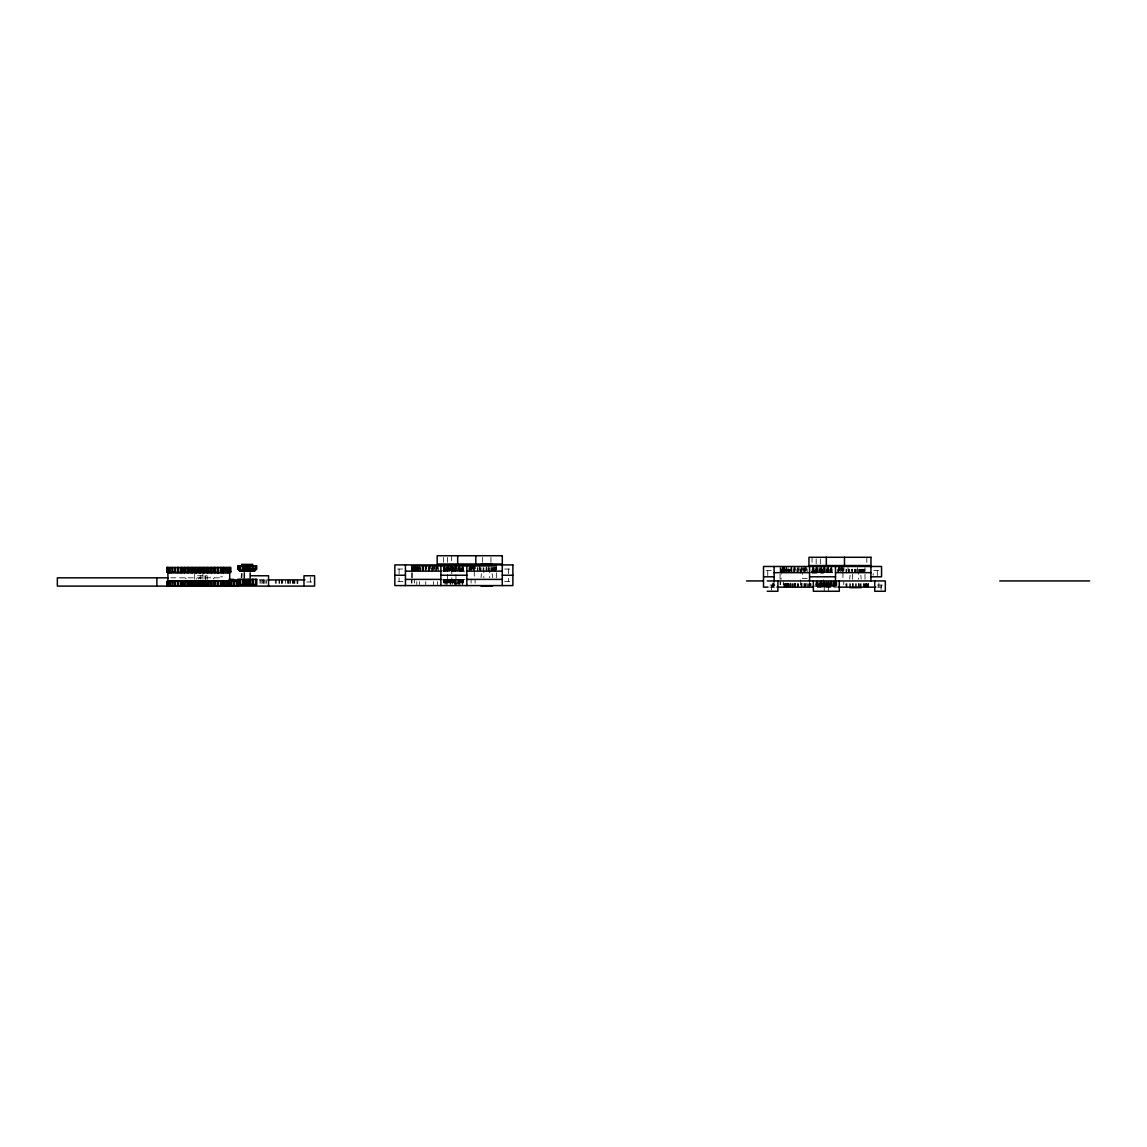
<?xml version="1.0" encoding="UTF-8"?>
<svg xmlns="http://www.w3.org/2000/svg" width="1147" height="1147" viewBox="0 0 1147 1147"><rect width="100%" height="100%" fill="white"/><g stroke="black" fill="none" stroke-linecap="round" stroke-linejoin="round"><path stroke-width="0.75" stroke-dasharray="5 3.75" d="M455.345 584.554L455.33 579.393L455.345 580.181L453.538 579.393L454.441 580.181L454.441 584.554M459.015 571.12L459.015 565.958L458.943 571.12L458.671 570.346M827.69 572.668L827.69 567.507L827.604 572.668L827.345 571.894M459.101 571.12L459.187 570.331M827.776 572.668L827.862 571.88M492.192 573.686L492.493 577.558M860.867 575.235L861.168 579.106M451.402 582.834L451.388 579.393L451.287 584.554M451.416 579.393L450.255 580.181L449.552 579.393M462.27 570.346L462.427 571.12L462.327 567.679M831.102 572.668L830.944 571.894M462.743 570.331L462.513 571.12L462.7 565.958M831.174 572.668L831.417 571.88M481.066 577.558L481.367 573.686M849.741 579.106L850.042 575.235M447.101 584.554L447.473 579.393M442.842 580.181L443.344 579.393L443.445 582.834M446.04 570.331L445.466 571.12L446.14 565.958L446.613 570.346M198.445 578.977L199.549 577.83M213.184 578.977L214.288 577.83M449.552 571.12L450.255 570.331L451.517 571.12L451.388 567.679M818.227 572.668L819.488 571.894M449.653 571.12L450.355 565.958M818.313 572.668L819.03 571.88M458.255 570.331L457.338 571.12L458.757 570.346M827.431 571.894L825.998 572.668L827.016 571.88M829.553 572.668L830.643 571.88L830.643 567.507M461.883 580.181L460.893 579.393L462.743 580.181L462.513 579.393M458.757 580.167L457.338 579.393L459.187 580.181L459.101 579.393M819.402 571.894L820.177 572.668L820.062 569.227M823.56 571.894L822.299 572.668L823.016 571.88L824.091 572.668L823.919 571.88M446.513 570.346L447.473 571.12M446.14 584.554L445.552 579.393L446.613 580.167M816.134 572.668L815.761 571.88L814.126 572.668L814.714 567.507L814.972 572.668M397.565 569.055L402.97 569.055M450.269 569.055L457.467 569.055M504.694 569.055L510.171 569.055M766.225 570.604L771.415 570.604M818.929 570.604L826.141 570.604M878.846 570.604L873.168 570.604L873.168 575.249M442.871 571.12L464.893 571.12M810.083 572.668L833.568 572.668M812.047 573.185L823.417 573.185L823.417 568.926M220.654 576.798L222.475 576.798M170.774 577.83L222.002 577.83M807.244 578.346L802.427 578.346L802.427 573.185M442.871 579.393L464.893 579.393M259.236 579.909L267.122 579.909M402.97 581.457L397.565 581.457L397.55 584.21M450.269 581.457L457.467 581.457L457.481 584.21M504.694 581.457L510.171 581.457L510.186 584.21M306.751 581.973L311.884 581.973M770.01 585.07L775.687 585.07M822.7 585.07L829.912 585.07M877.426 585.07L882.617 585.07M812.721 586.103L837.597 586.103M769.838 587.135L775.429 587.135M839.676 587.135L815.718 587.135L815.89 583.694M877.57 587.135L881.556 587.135L881.556 583.694M462.356 570.346L460.893 571.12L461.969 570.331L461.969 565.958M199.822 577.83L200.94 578.977M185.083 577.83L186.201 578.977M449.653 579.393L450.355 584.554M811.402 571.88L811.918 572.668M442.842 570.331L443.344 571.12L443.445 567.679M462.657 580.181L462.427 579.393L462.327 582.834M820.091 572.668L819.962 567.507M451.416 571.12L451.201 565.958M458.943 582.834L458.943 579.393L459.101 580.181M455.488 565.958L455.416 571.12L455.259 565.958M455.416 571.12L455.345 570.331L453.538 571.12L454.441 570.331L454.441 565.958M881.082 585.07L881.082 589.716M878.86 583.006L878.86 587.135M877.312 570.604L877.312 576.798M868.609 583.694L868.609 587.135M868.508 583.694L868.508 587.135M867.835 583.694L867.835 587.135M867.032 583.694L867.032 587.135M866.817 557.284L866.817 563.062M866.673 583.694L866.745 587.135M866.329 583.694L866.329 587.135M865.627 583.694L865.627 587.135M865.239 583.694L865.239 587.135M864.996 567.507L864.996 570.948M865.01 574.317L865.01 579.278M864.738 569.227L864.838 572.668M864.25 569.227L864.25 572.668M864.451 583.694L864.451 587.135M864.064 569.227L864.064 572.668M863.834 583.694L863.834 587.135M863.361 583.694L863.361 587.135M863.261 569.227L863.261 572.668M862.96 569.227L862.96 572.668M862.558 569.227L862.558 572.668M861.856 569.227L861.856 572.668M861.555 569.227L861.469 572.668M861.11 583.694L861.11 587.135M860.68 569.227L860.68 572.668M860.494 583.694L860.508 587.135M860.064 569.227L860.064 572.668M859.59 569.227L859.59 572.668M859.146 583.694L859.146 587.135M858.831 583.694L858.831 587.135M858.515 583.694L858.515 587.135M858.372 569.27L858.372 579.292M857.483 567.507L857.339 572.668M856.723 569.227L856.723 572.668M856.293 583.694L856.307 587.135M855.605 583.694L855.562 587.135M855.375 569.227L855.375 572.668M855.06 569.227L855.06 572.668M854.744 569.227L854.744 572.668M853.44 583.694L853.454 587.135M852.522 579.292L852.536 569.227L852.508 572.668M852.637 583.694L852.637 587.135M852.407 583.694L852.407 587.135M850.328 583.694L850.343 587.135M849.669 569.227L849.683 572.668M849.755 583.694L849.755 587.135M848.852 569.227L848.852 572.668M848.622 569.227L848.622 572.668M848.006 567.507L848.006 570.948M846.973 583.694L846.973 587.135M846.558 569.227L846.572 572.668M845.984 569.227L845.984 572.668M843.977 567.507L843.977 570.417M843.762 581.73L843.762 584.64M843.203 569.227L843.203 572.668M842.988 567.507L842.959 570.417M842.73 567.507L842.73 570.417M842.93 572.668L842.93 579.278M842.256 569.227L842.342 572.668M841.826 567.507L841.826 570.948M841.611 567.507L841.611 570.417M841.439 567.507L841.339 570.948M841.281 567.507L841.281 570.417M840.292 567.507L840.264 572.668M839.79 567.507L839.79 570.417M839.303 567.507L839.303 570.417M838.987 567.507L838.987 570.948M838.686 569.227L838.686 572.668M838.443 567.507L838.5 572.668M837.597 569.227L837.597 572.668M836.78 581.73L836.837 586.103M836.335 580.941L836.335 586.103M835.919 580.941L835.833 587.135M835.503 580.941L835.503 587.135M834.629 583.192L834.772 587.135M834.514 580.941L834.557 586.103M834.17 580.941L834.17 587.135M833.926 583.192L833.926 586.103L833.797 580.941M833.568 580.941L833.568 586.103M833.195 583.694L833.195 587.135M832.048 569.227L832.062 572.668M832.048 580.941L832.048 586.103M831.79 567.507L831.733 572.668M831.79 580.941L831.876 587.135M831.331 567.507L831.374 572.668M831.374 580.941L831.417 586.103M830.872 567.507L830.944 572.668M830.987 580.941L830.786 587.135M830.557 581.73L830.643 586.103M830.385 569.227L830.385 572.668M830.385 580.941L830.385 586.103M829.969 583.694L829.969 587.135M829.424 569.227L829.424 572.668M829.424 580.941L829.424 586.103M828.994 583.694L828.994 587.135M828.636 567.507L828.636 572.668M828.55 567.507L828.55 572.668M828.55 580.941L828.55 586.103M828.378 591.264L828.163 580.941L828.077 586.103M827.862 587.135L827.69 580.941L827.604 586.103M827.016 567.507L827.016 572.668M827.016 583.192L827.016 586.103M826.915 568.955L826.915 571.88M826.915 581.73L826.772 587.135M826.313 583.694L826.313 587.135M826.198 569.227L826.198 572.668M826.198 580.941L826.155 587.135M825.74 583.694L825.74 587.135M825.166 567.507L825.223 572.668M825.223 580.941L825.08 586.103M824.664 567.507L824.607 576.798M824.765 583.694L824.765 587.135M824.148 567.507L824.091 572.668L823.919 567.507M824.249 591.264L824.091 580.941L824.019 586.103M823.833 583.694L823.833 587.135M823.417 579.909L823.417 586.103M823.116 567.507L822.987 572.668M822.987 580.941L823.116 586.103M822.743 583.694L822.757 587.135M822.542 569.227L822.542 572.668M821.969 569.227L821.969 572.668M821.969 580.941L821.969 586.103M821.467 567.507L821.467 572.668M821.467 580.941L821.51 587.135M821.381 567.507L821.381 572.668M821.381 580.941L821.381 586.103M820.98 569.227L820.98 572.668L820.851 567.507M820.98 580.941L820.98 586.103M820.851 580.941L820.851 586.103M820.549 583.694L820.549 587.135M820.32 558.933L820.32 563.894M820.32 567.507L820.463 576.798M820.32 580.941L820.32 586.103M820.062 580.941L820.062 586.103M819.861 583.192L819.833 587.135M818.929 567.507L818.972 572.668M818.972 580.941L818.915 587.135M818.757 583.694L818.757 587.135M817.739 569.227L817.739 572.668M817.739 580.941L817.739 586.103M817.61 567.507L817.524 572.668M817.524 580.941L817.524 586.103M817.338 583.694L817.338 587.135M816.965 567.507L817.051 572.668M816.965 580.941L817.051 586.103M816.764 569.227L816.764 572.668M816.764 580.941L816.764 586.103M816.506 567.507L816.506 572.668M816.406 567.507L816.406 572.668M816.406 580.941L816.377 587.135M816.177 558.933L816.177 563.894M816.062 569.227L816.062 572.668L815.66 567.507M816.062 580.941L816.062 586.103M815.761 567.507L815.761 571.88M813.639 567.507L813.639 572.668L813.553 567.507M812.994 567.507L813.08 572.668M812.434 567.507L812.606 572.668M812.047 557.284L812.047 563.894M812.119 569.227L812.119 572.668L811.503 567.507M811.044 583.694L811.044 587.135M810.542 583.192L810.542 586.103M809.567 580.941L809.567 585.587M809.295 583.694L809.295 587.135M808.406 583.694L808.406 587.135M807.388 583.694L807.388 587.135M807.158 568.955L807.158 571.88M806.298 567.507L806.298 570.417M806.198 583.192L806.198 586.103M805.71 567.507L805.71 570.948M805.509 583.694L805.509 587.135M805.165 567.507L805.065 572.668M804.85 583.694L804.85 587.135M804.52 567.507L804.621 572.668M804.649 583.694L804.649 587.135M803.932 583.694L803.932 587.135M803.617 569.227L803.617 572.668M801.868 567.507L801.868 570.948M802.068 583.192L801.925 587.135M801.782 569.227L801.724 572.668M801.552 583.694L801.552 587.135M801.251 567.507L801.251 570.948M801.079 569.227L801.079 572.668M801.122 583.694L801.122 587.135M800.678 568.926L800.678 573.185M800.678 579.909L800.706 587.135M800.147 569.227L800.147 572.668M799.086 567.507L799.086 570.417M798.584 583.694L798.584 587.135M798.212 567.507L798.154 572.668M797.853 583.694L797.853 587.135M797.638 567.507L797.782 572.668M797.724 583.694L797.724 587.135M797.351 569.227L797.351 572.668M796.921 569.227L796.921 572.668M795.717 583.694L795.717 587.135M795.516 583.694L795.516 587.135M795.215 567.507L795.215 570.417M795 583.694L795.014 587.135M794.799 567.507L794.814 572.668M794.857 583.694L794.857 587.135M794.498 567.507L794.498 570.417M794.283 567.507L794.283 570.948M794.412 583.192L794.412 586.103M794.068 569.227L794.068 572.668M793.824 567.507L793.939 572.668M793.237 583.694L793.237 587.135M792.763 583.694L792.763 587.135M792.161 583.694L792.161 587.135M791.831 567.507L791.932 572.668M791.631 567.507L791.745 572.668M791.229 569.227L791.244 572.668M791.086 568.955L791.072 572.668M791.1 583.694L791.1 587.135M790.828 567.507L790.828 570.948M790.584 583.694L790.555 587.135M790.34 583.694L790.34 587.135M789.824 583.694L789.824 587.135M789.466 569.227L789.466 572.668M788.978 569.227L788.978 572.668L788.907 567.507M788.878 583.694L788.864 587.135M788.39 569.227L788.39 572.668M788.261 583.694L788.261 587.135M788.061 567.507L788.061 570.417M788.061 583.192L788.061 586.103M787.846 583.694L787.846 587.135M787.559 583.694L787.559 587.135M787.315 569.227L787.315 572.668M786.813 583.694L786.828 587.135M786.641 567.507L786.785 572.668M786.584 583.694L786.613 587.135M786.355 567.507L786.555 572.668M786.312 567.507L786.312 570.948M786.24 583.694L786.24 587.135M786.068 567.507L786.053 572.668M786.053 583.694L785.91 587.135M785.466 583.192L785.466 586.103M785.279 583.694L785.279 587.135M785.093 569.227L785.107 572.668M785.035 583.694L785.035 587.135M784.777 567.507L784.777 570.948M784.519 567.507L784.491 572.668M784.304 567.507L784.304 570.948M784.39 583.694L784.247 587.135M784.061 569.227L784.061 572.668M783.774 569.227L783.774 572.668M783.931 583.694L783.874 587.135M783.301 567.507L783.387 570.948M783.301 581.73L783.301 584.64M783.215 567.507L783.057 572.668M782.799 569.227L782.842 572.668M782.426 567.507L782.469 572.668M782.154 567.507L782.125 572.668M781.508 569.227L781.508 572.668M781.265 569.227L781.15 579.278M780.835 567.507L780.835 570.417M780.62 569.227L780.62 572.668M780.648 581.73L780.648 584.64M780.476 569.227L780.476 572.668M780.146 567.507L780.146 572.668L780.103 569.227M780.146 581.73L780.146 584.64M780.06 574.317L780.06 580.941M774.125 580.941L774.125 587.135M773.451 583.006L773.451 587.135M772.519 583.006L772.519 587.135M771.544 585.07L771.544 591.264M767.759 570.604L767.759 576.798M508.637 569.055L508.637 573.701M508.637 578.346L508.637 581.457M496.336 565.958L496.336 569.399M496.336 572.769L496.336 577.73M496.164 567.679L496.063 571.12M495.59 567.679L495.59 571.12M495.389 567.679L495.389 571.12M494.586 567.679L494.586 571.12M494.242 567.679L494.3 571.12M493.884 567.679L493.884 571.12M493.181 567.679L493.181 571.12M492.006 567.679L492.006 571.12M491.389 567.679L491.389 571.12M490.93 557.385L490.93 563.994M490.916 567.679L490.916 571.12M489.697 567.722L489.697 577.744M488.823 565.958L488.679 571.12M488.063 567.679L488.048 571.12M486.715 567.679L486.715 571.12M486.385 567.679L486.385 571.12M486.084 567.679L486.084 571.12M483.862 567.679L483.862 577.744M483.116 567.679L483.159 571.12M482.658 557.385L482.658 563.994M481.009 567.679L480.994 571.12M480.192 567.679L480.192 571.12M479.962 567.679L479.962 571.12M479.331 565.958L479.331 569.399M477.898 567.679L477.883 571.12M477.31 567.679L477.31 571.12M475.317 565.958L475.317 568.869M475.102 580.181L475.102 583.092M474.528 567.679L474.528 571.12M474.313 565.958L474.285 568.869M474.27 571.12L474.27 577.73M474.069 565.958L474.069 568.869M473.596 567.679L473.668 571.12M473.166 565.958L473.166 569.399M472.951 565.958L472.951 568.869M472.664 565.958L472.779 569.399M471.618 565.958L471.618 569.399M471.431 565.958L471.589 571.12M471.116 565.958L471.116 568.869M471.073 580.181L471.073 583.092M470.628 565.958L470.628 568.869M470.313 565.958L470.313 569.399M470.026 567.679L470.026 571.12M469.768 565.958L469.84 571.12M468.922 567.679L468.922 571.12M463.388 567.679L463.388 571.12M463.388 579.393L463.388 582.834M463.13 565.958L463.058 571.12M463.13 579.393L463.058 582.834M462.7 579.393L462.743 584.554M462.198 565.958L462.27 571.12M462.198 579.393L462.27 584.554M461.969 580.181L461.883 583.092M461.725 567.679L461.725 571.12M461.725 579.393L461.725 582.834M460.75 567.679L460.75 571.12M460.75 579.393L460.75 582.834M459.961 584.554L459.961 579.393L459.89 582.834M459.488 565.958L459.431 571.12M459.488 579.393L459.431 582.834M459.417 565.958L459.431 571.12M459.431 579.393L459.417 582.834M459.015 579.393L459.187 584.554M458.341 565.958L458.356 571.12M458.356 579.393L458.341 584.554M457.524 567.679L457.524 571.12M457.524 579.393L457.524 582.834M456.492 565.958L456.549 571.12M456.549 579.393L456.492 584.554M455.904 565.958L455.99 584.554M455.416 579.393L455.488 582.834M454.355 565.958L454.327 571.12M454.327 579.393L454.355 583.092M453.868 567.679L453.868 571.12M453.868 579.393L453.868 582.834M453.294 567.679L453.294 571.12M453.294 579.393L453.294 582.834M452.807 565.958L452.807 571.12M452.807 579.393L452.807 582.834M452.721 565.958L452.721 571.12M452.721 579.393L452.721 582.834M452.262 567.679L452.319 571.12M452.319 579.393L452.262 584.554M452.176 565.958L452.176 571.12M452.176 579.393L452.176 582.834M451.803 569.055L451.803 581.457M451.646 555.736L451.646 562.345M451.646 565.958L451.732 571.12M451.732 579.393L451.646 582.834M450.255 565.958L450.312 571.12M450.312 579.393L450.255 584.21M448.936 565.958L449.079 571.12M449.079 579.393L448.936 582.834M448.85 567.679L448.85 571.12M448.85 579.393L448.85 582.834M448.391 565.958L448.291 571.12M448.391 579.393L448.291 582.834M448.104 567.679L448.104 571.12M448.104 579.393L448.104 582.834M447.832 565.958L447.746 571.12M447.746 579.393L447.832 582.834M447.516 557.385L447.516 562.345M447.516 565.958L447.516 572.711M447.516 574.403L447.516 582.862M447.387 567.679L447.387 571.12L447 565.958M447.387 582.834L447.387 579.393L447 583.092M447.101 565.958L447.101 570.331M446.312 567.679L446.312 571.12M446.312 579.393L446.312 582.834M446.04 580.181L446.04 583.092M444.878 565.958L444.893 571.12M444.979 579.393L444.979 584.554M444.419 565.958L444.419 571.12M444.419 579.393L444.419 582.834M444.319 565.958L444.319 571.12M444.319 579.393L444.319 582.834M443.946 567.679L443.946 571.12M443.946 579.393L443.946 582.834L443.76 579.393M443.86 565.958L443.76 571.12M443.373 557.385L443.373 562.345M438.484 567.407L438.598 571.12M437.638 565.958L437.638 568.869M437.537 581.629L437.537 584.554M437.036 565.958L437.036 569.399M436.849 567.679L436.849 571.12M436.491 565.958L436.405 571.12M435.86 565.958L435.96 571.12M434.942 567.679L434.942 571.12M434.412 565.958L434.412 568.869M434.326 565.958L434.326 568.869M433.408 581.629L433.408 584.554M433.193 565.958L433.193 569.399M433.107 567.679L433.064 571.12M432.591 565.958L432.591 569.399M432.204 567.679L432.405 571.12M431.487 567.679L431.487 571.12M430.412 565.958L430.412 568.869M429.537 565.958L429.48 571.12M429.107 567.679L429.107 571.12M428.978 565.958L428.978 569.399M428.677 567.679L428.677 571.12M428.261 567.679L428.261 571.12M426.555 565.958L426.555 568.869M426.139 565.958L426.139 571.12M425.824 565.958L425.824 568.869M425.738 581.629L425.738 584.554M425.609 565.958L425.609 569.399M425.408 567.679L425.279 571.12M425.236 565.958L425.164 569.399M423.157 565.958L423.272 571.12M422.971 565.958L423.071 571.12M422.426 567.407L422.555 571.12M422.168 565.958L422.168 569.399M420.791 567.679L420.791 571.12M420.318 567.679L420.318 571.12L420.232 565.958M419.73 567.679L419.73 571.12M419.401 565.958L419.401 568.869M419.401 581.629L419.401 584.554M418.655 567.679L418.655 571.12M418.139 567.679L418.125 571.12M417.967 565.958L417.895 571.12M417.68 565.958L417.637 569.399M417.393 565.958L417.379 571.12M416.805 581.629L416.805 584.554M416.433 567.679L416.418 571.12M416.103 565.958L416.103 569.399M415.845 565.958L415.816 571.12M415.63 565.958L415.63 569.399M415.4 567.679L415.4 571.12M415.114 567.679L415.114 571.12M414.712 565.958L414.54 569.399M414.626 580.181L414.626 583.092M414.397 565.958L414.382 571.12M414.139 567.679L414.167 571.12M413.795 567.679L413.795 571.12M413.752 565.958L413.608 571.12M413.493 565.958L413.465 571.12M412.834 567.679L412.834 571.12M412.59 567.679L412.59 571.12M412.49 572.769L412.49 577.73M412.189 565.958L412.16 568.869M411.959 567.679L411.959 571.12M411.974 580.181L411.974 583.092M411.802 567.679L411.802 571.12M411.472 565.958L411.486 571.12M411.472 580.181L411.472 583.092M411.4 572.769L411.4 579.393M399.099 569.055L399.099 581.457M310.335 577.314L310.335 581.973M297.876 579.909L297.876 583.35M297.288 579.909L297.288 583.35M297.087 579.909L297.087 583.35M294.894 579.909L294.894 583.35M294.507 579.909L294.507 583.35M293.718 579.909L293.718 583.35M293.102 579.909L293.102 583.35M292.628 579.909L292.628 583.35M290.377 579.909L290.377 583.35M289.761 579.909L289.761 583.35M288.413 579.909L288.413 583.35M288.098 579.909L288.098 583.35M287.782 579.909L287.782 583.35M285.546 579.909L285.574 583.35M282.707 579.909L282.707 583.35M281.89 579.909L281.89 583.35M281.66 579.909L281.66 583.35M279.596 579.909L279.61 583.35M279.022 579.909L279.022 583.35M276.241 579.909L276.241 583.35M275.38 579.909L275.294 583.35M266.606 579.909L266.606 583.35M265.086 579.909L265.1 583.35M264.025 579.909L264.025 583.35M263.423 579.909L263.423 583.35M262.462 579.909L262.462 583.35M261.129 579.909L261.143 583.35M260.054 579.909L260.054 583.35M207.148 579.909L207.148 575.765L196.553 575.765L196.553 579.206M205.442 575.765L205.442 579.909M204.94 575.765L204.94 578.862M202.947 574.26L202.947 579.335M200.797 575.765L200.797 578.862M194.675 574.26L194.675 579.335M851.834 572.668L851.834 569.227L851.777 572.668M846.113 587.135L846.113 583.694L846.042 587.135M828.163 572.668L828.163 567.507L828.091 572.668M803.086 570.417L803.086 567.507L802.986 570.417M492.88 571.12L492.88 567.679L492.809 571.12M459.961 571.12L459.961 565.958L459.89 571.12"/><path stroke-width="1.5" d="M210.776 586.103L210.847 580.941M214.618 567.507L214.532 572.668L214.446 567.507M188.925 567.507L188.782 572.668L188.624 567.507M181.412 580.941L181.255 581.73L183.033 580.941M244.196 565.958L243.608 571.12L243.479 568.898L245.687 571.12L245.687 565.958M252.971 568.898L252.369 571.12L252.971 565.958M206.718 586.103L206.947 580.941M217.944 572.668L218.174 571.88L216.396 572.668M244.196 568.898L243.522 571.12L243.479 565.958M247.236 571.12L247.996 565.958M192.768 572.668L193.069 567.507M177.857 586.103L178.158 580.941L178.057 586.103M241.515 577.558L241.816 573.686M202.532 586.103L202.89 580.941M255.494 565.958L254.304 571.12L255.867 568.898L255.867 565.958M196.854 572.668L197.298 567.507M174.831 586.103L175.276 580.941M198.259 586.103L198.775 580.941M223.679 572.668L224.195 567.507M250.849 571.12L252.326 568.898L250.462 571.12L250.462 565.958M200.983 572.668L201.571 567.507M172.222 586.103L172.81 580.941M194.015 586.103L194.66 580.941M225.902 572.668L226.547 567.507M205.084 572.668L205.786 567.507M170.1 586.103L170.817 580.941M253.487 571.12L255.867 568.898M189.843 586.103L190.617 580.941M227.636 572.668L228.411 567.507M255.494 568.898L253.229 571.12L253.229 565.958M209.055 572.668L210.776 571.88L210.847 572.668M168.494 586.103L169.312 580.941M184.968 586.103L184.968 580.941L185.843 581.73L186.717 580.941M228.368 572.668L229.744 571.88L229.744 567.507M212.855 572.668L214.618 571.88M168.724 580.941L167.405 581.73L167.405 586.103M166.903 586.103L166.903 581.73L167.921 580.941L237.601 580.941L237.601 586.103M166.975 586.103L166.96 581.73L168.036 580.941L166.946 581.715L167.906 580.941L167.921 572.668L166.903 571.88L166.903 567.507L230.748 567.507L230.518 571.88L229.558 572.668L230.533 571.88L230.389 567.507M177.857 581.73L179.62 580.941M219.622 572.668L221.385 571.88L220.998 572.668L220.998 567.507M174.831 581.73L176.566 580.941M172.222 581.73L173.9 580.941M222.475 572.668L224.195 571.88M168.494 581.73L169.942 580.941M224.927 572.668L226.547 571.88M170.1 581.73L171.677 580.941M226.891 572.668L228.411 571.88M229.701 580.941L230.748 581.73L229.701 580.941L229.701 572.668L230.748 571.88L229.701 572.668L167.906 572.668L166.903 571.88L168.036 572.668M166.946 571.894L166.975 567.507M167.405 581.73L167.62 586.103M229.744 571.88L229.486 567.507M229.457 581.73L229.744 586.103M169.942 572.668L168.494 571.88L168.494 567.507M226.891 580.941L228.411 581.73L228.411 586.103M171.677 572.668L170.1 571.88L170.1 567.507M224.927 580.941L226.547 581.73L226.547 586.103M173.9 572.668L172.222 571.88L172.222 567.507M176.566 572.668L174.831 571.88L174.831 567.507M219.622 580.941L221.385 581.73L220.998 580.941L220.998 586.103M179.62 572.668L177.857 571.88L177.857 567.507M216.396 580.941L218.174 581.73L217.944 580.941M183.033 572.668L181.255 571.88L181.412 572.668M212.855 580.941L214.618 581.73L214.618 586.103M186.717 572.668L185.843 571.88L184.968 572.668L184.968 567.507M190.617 572.668L188.925 571.88M194.66 572.668L193.069 571.88M206.947 572.668L205.786 571.88M188.624 586.103L188.624 580.941L189.843 581.73M209.055 580.941L210.776 581.73M192.768 580.941L194.015 581.73M205.084 580.941L206.718 581.73M198.775 572.668L197.298 571.88M202.89 572.668L201.571 571.88M196.854 580.941L198.259 581.73M200.983 580.941L202.532 581.73M241.558 564.381L252.885 564.381M481.123 564.381L492.436 564.381M849.784 565.93L861.11 565.93M411.429 565.958L496.336 565.958M237.859 568.898L239.78 571.12L254.605 571.12L256.77 568.898L256.77 565.958L237.859 565.958L237.859 568.898L240.34 571.12M239.823 565.958L239.823 568.898L242.461 571.12L242.461 565.958M405.45 571.12L440.892 571.12M466.843 571.12L502.286 571.12M774.125 572.668L809.567 572.668M835.503 572.668L870.946 572.668M394.84 575.249L405.45 575.249M440.892 575.249L466.843 575.249M502.286 575.249L512.881 575.249M251.207 575.765L268.541 575.765L268.541 586.103M763.515 576.798L774.125 576.798M809.567 576.798L835.503 576.798M870.946 576.798L881.556 576.798L881.556 566.475L763.515 566.475L763.515 587.135L768.017 587.135M168.265 577.83L57.35 577.83L57.35 586.103L314.593 586.103L314.593 575.765L303.984 575.765L303.984 586.103M229.042 579.364L233.716 579.364M405.45 579.393L440.892 579.393M466.843 579.393L502.286 579.393M233.185 579.909L238.433 579.909M267.925 579.909L304.93 579.909M746.539 580.941L763.271 580.941M767.286 580.941L885.326 580.941L885.326 591.264L874.731 591.264L874.731 580.941M999.74 580.941L1089.65 580.941M481.123 586.103L492.436 586.103M776.949 587.135L813.338 587.135M838.658 587.135L875.864 587.135M849.784 587.651L861.11 587.651M767.286 591.264L777.895 591.264L777.895 580.941M224.195 586.103L224.195 581.73L222.475 580.941M228.339 580.941L229.715 581.73M167.419 567.507L167.419 571.88L168.724 572.668M167.419 571.88L168.351 572.668L167.405 571.88L167.591 567.507M168.494 571.88L169.312 572.668M227.636 580.941L228.411 581.73M170.1 571.88L170.817 572.668M225.902 580.941L226.547 581.73M172.222 571.88L172.81 572.668M223.679 580.941L224.195 581.73M174.831 571.88L175.276 572.668M239.823 568.898L240.927 571.12M177.857 571.88L178.158 572.668L178.057 567.507M249.1 571.12L248.756 565.958M214.618 581.73L214.532 580.941L214.446 586.103M870.946 566.475L870.946 580.941M844.479 557.284L844.479 565.543M839.289 580.941L839.289 591.264L813.338 591.264L813.338 580.941M835.503 566.475L835.503 580.941M826.342 557.284L826.342 565.543M809.567 566.475L809.567 580.941M774.125 566.475L774.125 580.941M502.286 564.912L502.286 585.587M475.804 555.736L475.804 563.994M466.843 564.912L466.843 585.587M457.682 555.736L457.682 563.994M440.892 564.912L440.892 585.587M405.45 564.912L405.45 585.587M255.867 579.393L255.867 584.554M255.494 579.393L255.494 584.554M253.229 579.393L253.229 584.554M252.971 579.393L252.971 584.554M252.326 565.958L252.369 571.12M252.326 579.393L252.326 584.554M250.462 579.393L250.462 584.554M250.146 572.783L250.146 577.83M249.272 565.958L249.272 571.12L248.756 568.898L246.963 571.12L246.963 565.958M249.272 579.393L249.272 584.554M248.756 579.393L248.756 584.554M247.996 579.393L247.996 584.554M246.963 579.393L246.963 584.554M245.687 579.393L245.687 584.554M244.297 572.783L244.297 577.83M244.196 579.393L244.196 584.554M243.479 579.393L243.522 584.554M242.461 579.393L242.461 584.554M240.325 565.958L240.325 568.898M240.325 579.393L240.325 584.554M239.823 579.393L239.823 584.554M238.046 565.958L238.046 568.898M238.046 579.393L238.046 584.554M236.683 580.941L236.683 586.103M236.325 580.941L236.325 586.103M234.045 580.941L234.045 586.103M233.802 580.941L233.802 586.103M233.156 580.941L233.156 586.103M231.293 580.941L231.293 586.103M230.533 586.103L230.518 581.73L229.558 580.941L230.533 581.73L230.389 586.103M230.088 580.941L230.088 586.103M229.486 581.73L229.486 586.103M228.038 567.507L228.038 571.88M228.038 581.73L228.038 586.103M226.059 567.507L226.059 571.88M226.059 581.73L226.059 586.103M223.78 567.507L223.78 572.668M223.78 580.941L223.593 586.103M223.464 567.507L223.464 572.668M223.464 580.941L223.464 586.103M223.149 567.507L223.149 572.668M223.149 580.941L223.149 586.103M221.385 567.507L221.371 572.668M221.371 580.941L221.385 586.103M220.697 567.507L220.697 571.88M220.697 581.73L220.697 586.103M218.561 567.507L218.561 572.668M218.561 580.941L218.561 586.103M218.131 567.507L218.131 572.668M218.131 580.941L218.174 586.103M217.701 567.507L217.701 572.668M217.701 580.941L217.701 586.103M217.4 567.507L217.4 571.88M217.4 581.73L217.4 586.103M215.392 567.507L215.392 572.668M215.392 580.941L215.392 586.103M214.919 567.507L214.919 572.668M214.919 580.941L214.919 586.103M213.772 567.507L213.772 571.88M213.772 581.73L213.772 586.103M211.923 567.507L211.923 572.668M211.923 580.941L211.923 586.103M211.421 567.507L211.421 572.668M211.421 580.941L211.421 586.103M210.919 567.507L210.919 572.668M210.919 580.941L210.919 586.103M210.776 567.507L210.776 571.88M209.872 567.507L209.872 571.88M209.872 581.73L209.872 586.103M208.238 567.507L208.238 572.668M208.238 580.941L208.238 586.103M207.693 567.507L207.693 572.668M207.693 580.941L207.693 586.103M207.163 567.507L207.163 572.668M207.163 580.941L207.163 586.103M206.718 567.507L206.718 571.88M205.786 581.73L205.786 586.103M204.367 567.507L204.367 572.668M204.367 580.941L204.367 586.103M203.822 567.507L203.822 572.668M203.822 580.941L203.822 586.103M203.263 567.507L203.263 572.668M203.263 580.941L203.263 586.103M202.532 567.507L202.532 571.88M201.571 581.73L201.571 586.103M200.41 567.507L200.41 572.668M200.41 580.941L200.41 586.103M199.85 567.507L199.85 572.668M199.85 580.941L199.85 586.103M199.291 567.507L199.291 572.668M199.291 580.941L199.291 586.103M198.259 567.507L198.259 571.88M197.298 581.73L197.298 586.103M196.409 567.507L196.409 572.668M196.409 580.941L196.409 586.103M195.85 567.507L195.85 572.668M195.85 580.941L195.85 586.103M195.305 567.507L195.305 572.668M195.305 580.941L195.305 586.103M194.015 567.507L194.015 571.88M193.069 581.73L193.069 586.103M192.467 567.507L192.467 572.668M192.467 580.941L192.467 586.103M191.922 567.507L191.922 572.668M191.922 580.941L191.922 586.103M191.377 567.507L191.377 572.668M191.377 580.941L191.377 586.103M189.843 567.507L189.843 571.88M188.925 581.73L188.925 586.103M188.108 567.507L188.108 572.668M188.108 580.941L188.108 586.103M187.578 567.507L187.578 572.668M187.578 580.941L187.578 586.103M185.843 567.507L185.843 571.88M185.843 581.73L185.843 586.103M184.481 567.507L184.481 572.668M184.481 580.941L184.481 586.103M183.993 567.507L183.993 572.668M183.993 580.941L183.993 586.103M182.072 567.507L182.072 571.88M182.072 581.73L182.072 586.103M181.57 567.507L181.57 572.668M181.57 580.941L181.57 586.103M181.255 567.507L181.111 572.668M181.111 580.941L181.255 586.103M180.667 567.507L180.667 572.668M180.667 580.941L180.667 586.103M178.588 567.507L178.588 571.88M178.588 581.73L178.588 586.103M177.656 567.507L177.656 572.668M177.656 580.941L177.656 586.103M175.477 567.507L175.477 571.88M175.477 581.73L175.477 586.103M172.781 567.507L172.781 571.88M172.781 581.73L172.781 586.103M170.545 567.507L170.545 571.88M170.545 581.73L170.545 586.103M168.81 567.507L168.81 571.88M168.81 581.73L168.81 586.103M156.867 577.83L156.867 586.103M230.404 571.88L229.3 572.668L230.518 571.88M230.461 581.715L229.285 580.941L230.518 581.73M502.314 555.736L437.179 555.736L437.179 563.994L502.314 563.994L502.314 555.736M870.989 557.284L808.95 557.284L808.95 565.543L870.989 565.543L870.989 557.284M512.881 564.912L394.84 564.912L394.84 585.587L512.881 585.587L512.881 564.912M256.77 579.393L237.859 579.393L237.859 584.554L256.77 584.554L256.77 579.393"/></g></svg>
